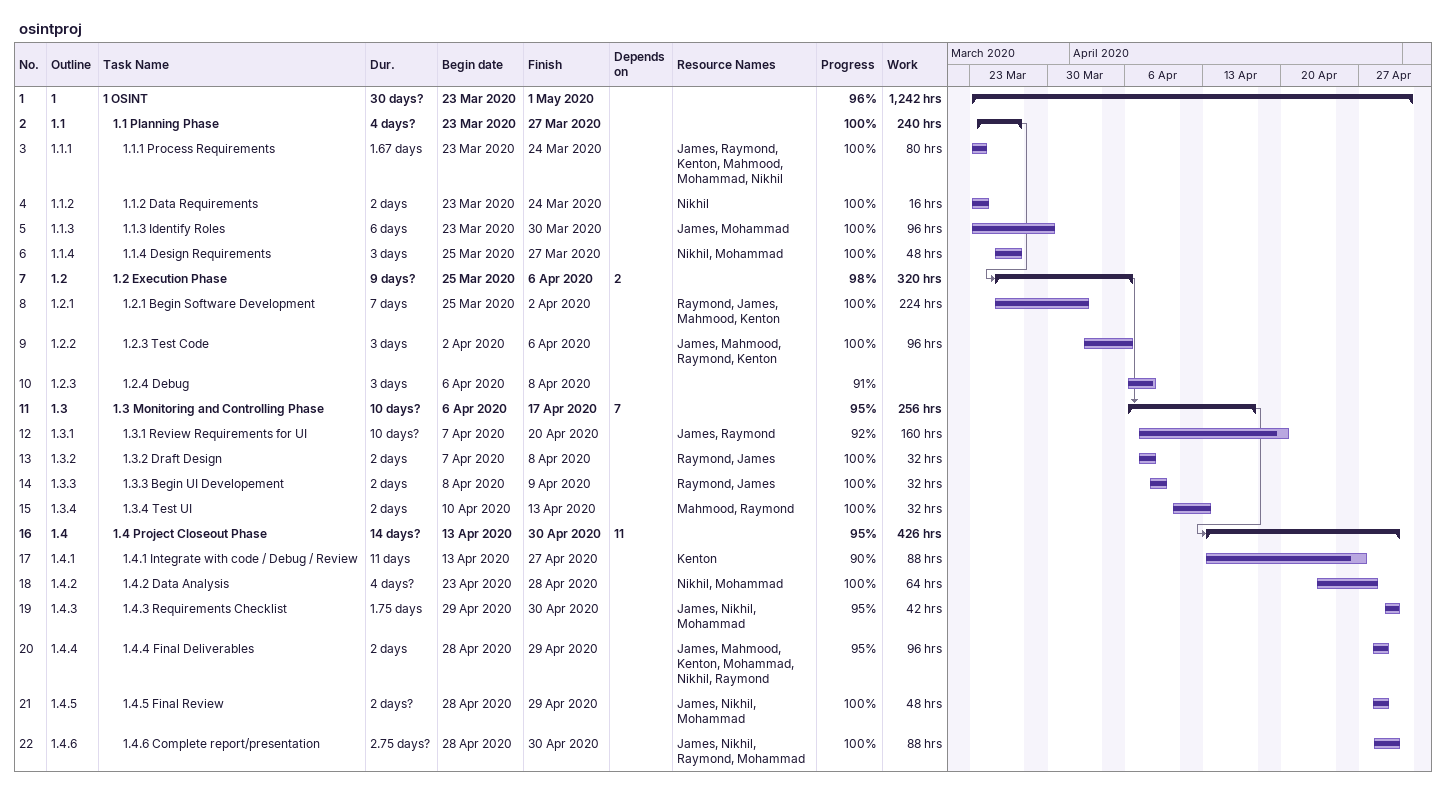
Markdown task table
osintproj

| ID | WBS | Task | Duration | Start | Finish | Predecessors | Resources | % complete | Work (h) |
|---|---|---|---|---|---|---|---|---|---|
| 1 | 1 | **1 OSINT** | 30d? | 2020-03-23 | 2020-05-01 |  |  | 96 | 1242 |
| 2 | 1.1 | **1.1 Planning Phase** | 4d? | 2020-03-23 | 2020-03-27 |  |  | 100 | 240 |
| 3 | 1.1.1 | 1.1.1 Process Requirements | 1.67d | 2020-03-23 | 2020-03-24 |  | James, Raymond, Kenton, Mahmood, Mohammad, Nikhil | 100 | 80 |
| 4 | 1.1.2 | 1.1.2 Data Requirements | 2d | 2020-03-23 | 2020-03-24 |  | Nikhil | 100 | 16 |
| 5 | 1.1.3 | 1.1.3 Identify Roles | 6d | 2020-03-23 | 2020-03-30 |  | James, Mohammad | 100 | 96 |
| 6 | 1.1.4 | 1.1.4 Design Requirements | 3d | 2020-03-25 | 2020-03-27 |  | Nikhil, Mohammad | 100 | 48 |
| 7 | 1.2 | **1.2 Execution Phase** | 9d? | 2020-03-25 | 2020-04-06 | 2 |  | 98 | 320 |
| 8 | 1.2.1 | 1.2.1 Begin Software Development | 7d | 2020-03-25 | 2020-04-02 |  | Raymond, James, Mahmood, Kenton | 100 | 224 |
| 9 | 1.2.2 | 1.2.3 Test Code | 3d | 2020-04-02 | 2020-04-06 |  | James, Mahmood, Raymond, Kenton | 100 | 96 |
| 10 | 1.2.3 | 1.2.4 Debug | 3d | 2020-04-06 | 2020-04-08 |  |  | 91 |  |
| 11 | 1.3 | **1.3 Monitoring and Controlling Phase** | 10d? | 2020-04-06 | 2020-04-17 | 7 |  | 95 | 256 |
| 12 | 1.3.1 | 1.3.1 Review Requirements for UI | 10d? | 2020-04-07 | 2020-04-20 |  | James, Raymond | 92 | 160 |
| 13 | 1.3.2 | 1.3.2 Draft Design | 2d | 2020-04-07 | 2020-04-08 |  | Raymond, James | 100 | 32 |
| 14 | 1.3.3 | 1.3.3 Begin UI Developement | 2d | 2020-04-08 | 2020-04-09 |  | Raymond, James | 100 | 32 |
| 15 | 1.3.4 | 1.3.4 Test UI | 2d | 2020-04-10 | 2020-04-13 |  | Mahmood, Raymond | 100 | 32 |
| 16 | 1.4 | **1.4 Project Closeout Phase** | 14d? | 2020-04-13 | 2020-04-30 | 11 |  | 95 | 426 |
| 17 | 1.4.1 | 1.4.1 Integrate with code / Debug / Review | 11d | 2020-04-13 | 2020-04-27 |  | Kenton | 90 | 88 |
| 18 | 1.4.2 | 1.4.2 Data Analysis | 4d? | 2020-04-23 | 2020-04-28 |  | Nikhil, Mohammad | 100 | 64 |
| 19 | 1.4.3 | 1.4.3 Requirements Checklist | 1.75d | 2020-04-29 | 2020-04-30 |  | James, Nikhil, Mohammad | 95 | 42 |
| 20 | 1.4.4 | 1.4.4 Final Deliverables | 2d | 2020-04-28 | 2020-04-29 |  | James, Mahmood, Kenton, Mohammad, Nikhil, Raymond | 95 | 96 |
| 21 | 1.4.5 | 1.4.5 Final Review | 2d? | 2020-04-28 | 2020-04-29 |  | James, Nikhil, Mohammad | 100 | 48 |
| 22 | 1.4.6 | 1.4.6 Complete report/presentation | 2.75d? | 2020-04-28 | 2020-04-30 |  | James, Nikhil, Raymond, Mohammad | 100 | 88 |
